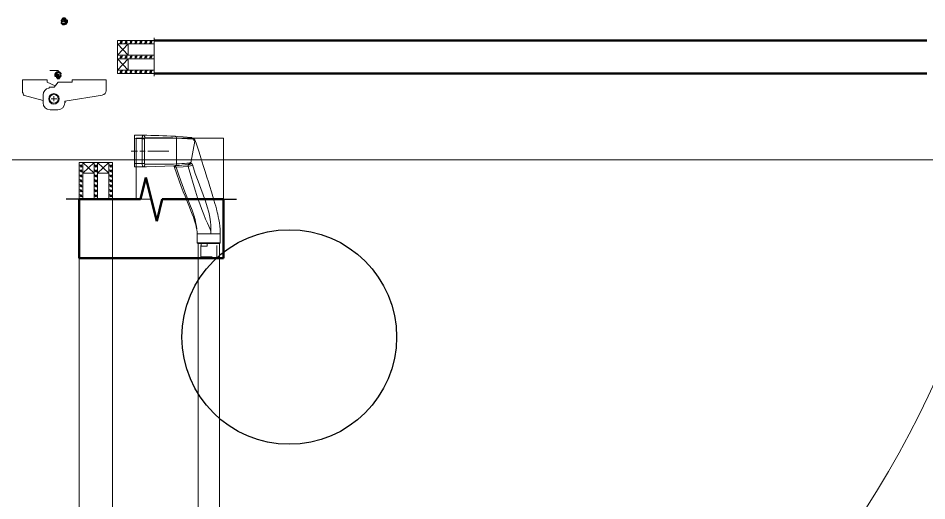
# Model space of a CAD drawing. Header units: millimetres. Extents: x -7155 to 483283, y -227682 to 148426.
# Drawn here: x 34286 to 35326, y 70454 to 71007 of the extents above; entities that cross this region are included whole.
import ezdxf

# ---------------------------------------------------------------- set-up
doc = ezdxf.new("R2010")
doc.units = ezdxf.units.MM
for name, pattern in [('CENTER2', [28.575, 19.05, -3.175, 3.175, -3.175]), ('CENTERLINE', [30, 12, -1.5, 3, -1.5, 12]), ('HIDDEN', [9.525, 6.35, -3.175])]:
    doc.linetypes.add(name, pattern=pattern)
doc.layers.add('001', color=7, linetype='Continuous')
for name, color, linetype, lineweight in [('Al', 59, 'Continuous', 13), ('Cen', 1, 'CENTER2', 13), ('OSN', 7, 'Continuous', 0), ('АР_Двери_внутренние_антипаника', 7, 'Continuous', 0), ('АР_Стены_Стекло', 4, 'Continuous', 13), ('Витражные конструкции', 252, 'Continuous', 15), ('СПДС_СИМВОЛЫ', 213, 'Continuous', 25)]:
    doc.layers.add(name, color=color, linetype=linetype, lineweight=lineweight)
doc.layers.add('РД_Витраж_проем', color=80, linetype='Continuous', lineweight=0, plot=False)
doc.layers.add('СКУД', color=7, linetype='Continuous', lineweight=0, true_color=0xff1a1a)

# ---------------------------------------------------------------- blocks, each defined once
blk = doc.blocks.new('ТПУ-45.02')
at = {"elevation": 0}
blk.add_lwpolyline([(-2, 2.5, -0.916659), (-1.5, 2.4), (-1.5, 1.4, -0.398231), (-1.6, 1.3), (-1.9, 1.3, 0.668179), (-2.1, 0.9), (-1.3, 0.1, 0.198912), (-1.1, 0), (1.2, 0, 0.198912), (1.3, 0.1), (2.1, 0.9, 0.668179), (2, 1.3), (1.6, 1.3, -0.414214), (1.5, 1.4), (1.5, 2.4, -0.904069), (2, 2.5), (3.3, 2.5, 0.414214), (3.5, 2.7), (3.5, 3.1, 0.327426), (3.3, 3.4), (-1, 4.3, 0.167079), (-1.2, 4.3, -0.978527), (-1.6, 4.8, 0.140808), (-1.5, 4.9), (-1, 6.4, -0.301775), (-0.8, 6.6, -0.191208), (1.6, 6.3, -0.2528), (1.7, 6.1, 0.249371), (1.8, 5.9, -0.087675), (2.5, 5.2, 0.34791), (2.8, 5.1), (3.3, 5.4, 0.434986), (3.4, 5.7, 0.631386), (-3.8, 4.5), (-3.8, 2.7, 0.423855), (-3.6, 2.5)], format="xyb", close=True, dxfattribs=at)
blk.add_lwpolyline([(-2, 4.3, 0.440609), (-1.8, 4), (-0.5, 3.8, -0.880439), (-0.6, 3.3), (-3.2, 3.3, -0.266716), (-1.7, 6.2, -0.681981), (-1.5, 6.1)], format="xyb", close=True)
blk.add_lwpolyline([(0.6, 0.7, 0.413945), (0.7, 0.8), (0.7, 2.4, 0.414214), (0.5, 2.7), (-0.4, 2.7, 0.414214), (-0.7, 2.4), (-0.7, 0.8, 0.413945), (-0.5, 0.7), (0.6, 0.7)], format="xyb")
blk = doc.blocks.new('РУ-65.05')
blk.add_blockref('ТПУ-45.02', (-2.6, -2.5))
blk = doc.blocks.new('petlia_dv')
for p, q in [((-59.9, 22), (-59.9, 11)), ((-59.9, 22), (-24.3, 22)), ((-20.9, 22), (-24.3, 22)), ((-20.9, 22), (-20.9, 19)), ((7.9, 22), (32.5, 22)), ((7.9, 22), (7.9, 19)), ((35.9, 22), (32.5, 22)), ((35.9, 22), (35.9, 7)), ((-59.9, 11), (-59.7, 11)), ((-59.7, 11), (-59.7, 9.4)), ((-20.9, 19), (-4.9, 19)), ((-4.9, 19), (-0.2, 13.4)), ((-4.9, 19), (-2.7, 16.3)), ((7.9, 19), (-1.3, 14.8)), ((-0.2, 13.4), (5.5, 13.3)), ((5.5, 13.3), (5.5, 12.4)), ((5.9, 12.3), (5.5, 12.4)), ((-12.5, -2.6), (-55.6, 4.4)), ((12.5, 4.5), (12.5, -4.5)), ((12.5, -2), (33.9, 3.8)), ((35.9, 7), (35.4, 7)), ((35.4, 7), (35.4, 5.7)), ((-12.5, -2.6), (-12.5, -4.5)), ((12.5, -2.4), (12.5, -4.5)), ((4.5, -12.5), (-4.5, -12.5)), ((-4.5, -12.5), (4.5, -12.5))]:
    blk.add_line(p, q)
for radius in [6, 5]:
    blk.add_circle((0, 0), radius)
for centre, radius, start, end in [((4.5, 4.5), 8, 0, 80), ((-54.7, 9.4), 5, 180, 260), ((33.4, 5.7), 2, 285, 0), ((-4.5, -4.5), 8, 180, 270), ((-4.5, -4.5), 8, 180, 270), ((4.5, -4.5), 8, 270, 0), ((4.5, -4.5), 8, 270, 0)]:
    blk.add_arc(centre, radius, start, end)
at = {"layer": '001'}
blk.add_line((-12.5, -2.5), (-12.5, -4.5), dxfattribs=at)
at = {"layer": 'Cen', "ltscale": 0.5}
blk.add_line((3.2, 0), (-3.2, 0), dxfattribs=at)
at = {"layer": 'Cen', "ltscale": 0.3}
blk.add_line((0, 3.2), (0, -2.8), dxfattribs=at)
blk = doc.blocks.new('Стекло 4 мм разрез')
at = {"layer": 'Al'}
for p, q in [((-2, -41.9), (-2, 0)), ((2, -41.9), (2, 0))]:
    blk.add_line(p, q, dxfattribs=at)
at = {"layer": 'Al', "ltscale": 4}
blk.add_line((2, 0), (-2, 0), dxfattribs=at)
at = {"layer": 'Al', "color": 5, "linetype": 'Continuous'}
for p, q in [((-1.4, -5.4), (1.4, -2.5)), ((-1.4, -11), (1.4, -8.2)), ((-1.1, -3.9), (0, -2.8)), ((-1.1, -9.6), (0, -8.5)), ((0, -5.1), (1.1, -3.9)), ((0, -10.8), (1.1, -9.6)), ((-1.4, -16.7), (1.4, -13.9)), ((-1.4, -22.4), (1.4, -19.6)), ((-1.1, -15.3), (0, -14.2)), ((-1.1, -21), (0, -19.8)), ((0, -16.4), (1.1, -15.3)), ((-1.4, -28.1), (1.4, -25.2)), ((-1.4, -33.7), (1.4, -30.9)), ((-1.1, -26.6), (0, -25.5)), ((-1.1, -32.3), (0, -31.2)), ((0, -22.1), (1.1, -21)), ((0, -27.8), (1.1, -26.6)), ((-1.4, -39.4), (1.4, -36.6)), ((-1.1, -38), (0, -36.9)), ((0, -33.5), (1.1, -32.3)), ((0, -39.1), (1.1, -38))]:
    blk.add_line(p, q, dxfattribs=at)
blk = doc.blocks.new('СПД 38 4+4+4')
at = {"layer": 'Al', "ltscale": 4}
for p, q in [((4, 0), (17, -12)), ((4, -12), (17, 0)), ((21, 0), (34, -12)), ((21, -12), (34, 0))]:
    blk.add_line(p, q, dxfattribs=at)
for points in [[(4, 0), (17, 0), (17, -12), (4, -12)], [(21, 0), (34, 0), (34, -12), (21, -12)]]:
    blk.add_lwpolyline(points, close=True, dxfattribs=at)
at = {"layer": 'Cen', "ltscale": 5}
blk.add_line((41, -41.9), (-3, -41.9), dxfattribs=at)
at = {"layer": 'Al', "ltscale": 4}
for p in [(2, 0), (19, 0), (36, 0)]:
    blk.add_blockref('Стекло 4 мм разрез', p, dxfattribs=at)
blk = doc.blocks.new('66NEW00')
at = {"layer": 'АР_Двери_внутренние_антипаника', "color": 40, "linetype": 'Continuous'}
for p, q in [((9.12, 0), (-9.12, 0)), ((-9.12, 0), (-9.07, -4.7)), ((9.07, -4.7), (9.12, 0)), ((9.05, -5.74), (9.07, -4.7)), ((8.45, -22.43), (9.03, -6.86)), ((9.03, -6.86), (9.05, -5.74)), ((-8.32, -23.48), (-8.04, -27.89)), ((8.45, -22.43), (8.8, -22.67)), ((8.8, -22.67), (13.17, -24.1)), ((13.17, -24.1), (17.01, -25.45)), ((17.01, -25.45), (20.37, -26.71)), ((-8.04, -27.89), (-7.71, -32.55)), ((20.37, -26.71), (23.32, -27.86)), ((23.32, -27.86), (25.93, -28.91)), ((25.93, -28.91), (28.24, -29.85)), ((28.24, -29.85), (30.3, -30.7)), ((30.3, -30.7), (32.12, -31.44)), ((-7.67, -32.69), (-7.71, -32.55)), ((-7.62, -32.85), (-7.67, -32.69)), ((-7.29, -33.62), (-7.62, -32.85)), ((-6.38, -34.45), (-7.29, -33.62)), ((-5.55, -34.88), (-6.38, -34.45)), ((-4.59, -35.19), (-5.55, -34.88)), ((0.17, -36.7), (-4.59, -35.19)), ((32.12, -31.44), (34.25, -32.29)), ((34.25, -32.29), (36.07, -33)), ((36.07, -33), (37.96, -33.69)), ((37.96, -33.69), (40.03, -34.38)), ((40.03, -34.38), (42.2, -35.02)), ((42.2, -35.02), (44.43, -35.53)), ((44.35, -35.52), (45.08, -35.64)), ((45.08, -35.64), (46.28, -35.78)), ((47.5, -35.84), (46.28, -35.78)), ((47.5, -35.84), (52.5, -35.84)), ((53, -43.44), (53, -36.34)), ((4.47, -38.07), (0.17, -36.7)), ((8.33, -39.29), (4.47, -38.07)), ((11.81, -40.39), (8.33, -39.29)), ((14.92, -41.37), (11.81, -40.39)), ((17.73, -42.25), (14.92, -41.37)), ((20.24, -43.04), (17.73, -42.25)), ((23.32, -43.99), (20.24, -43.04)), ((25.96, -44.78), (23.32, -43.99)), ((28.19, -45.44), (25.96, -44.78)), ((30.09, -45.99), (28.19, -45.44)), ((31.67, -46.43), (30.09, -45.99)), ((33.06, -46.8), (31.67, -46.43)), ((34.16, -47.09), (33.06, -46.8)), ((53, -48.57), (53, -43.44)), ((35.09, -47.32), (34.16, -47.09)), ((36.23, -47.59), (35.09, -47.32)), ((37.63, -47.91), (36.23, -47.59)), ((39.25, -48.24), (37.63, -47.91)), ((41.09, -48.55), (39.25, -48.24)), ((41.77, -48.65), (41.09, -48.55)), ((42.41, -48.74), (41.77, -48.65)), ((43.02, -48.81), (42.41, -48.74)), ((43.58, -48.87), (43.02, -48.81)), ((44.13, -48.92), (43.58, -48.87)), ((45.11, -48.99), (44.13, -48.92)), ((47.5, -49.07), (45.11, -48.99)), ((52.5, -49.07), (47.5, -49.07))]:
    blk.add_line(p, q, dxfattribs=at)
at = {"layer": 'АР_Двери_внутренние_антипаника', "color": 1, "linetype": 'Continuous'}
for p, q in [((-7.07, -4.37), (-7.13, 0)), ((7.13, 0), (7.07, -4.37)), ((-8.93, -4.58), (-9.07, -4.7)), ((-8.96, -5.16), (-9.07, -4.7)), ((-8.82, -5.38), (-8.96, -5.16)), ((-8.53, -4.48), (-8.93, -4.58)), ((-8.21, -4.44), (-8.53, -4.48)), ((-7.85, -4.4), (-8.21, -4.44)), ((-7.47, -4.38), (-7.85, -4.4)), ((-7.07, -4.37), (-7.47, -4.38)), ((7.07, -4.37), (-7.07, -4.37)), ((-7.07, -4.37), (-7.07, -5.63)), ((7.07, -4.37), (7.07, -5.63)), ((7.47, -4.38), (7.07, -4.37)), ((7.85, -4.4), (7.47, -4.38)), ((8.21, -4.44), (7.85, -4.4)), ((8.52, -4.48), (8.21, -4.44)), ((8.93, -4.58), (8.52, -4.48)), ((8.96, -5.16), (8.82, -5.38)), ((9.07, -4.7), (8.93, -4.58)), ((9.07, -4.7), (8.96, -5.16)), ((-8.63, -5.58), (-8.82, -5.38)), ((-8.4, -5.74), (-8.63, -5.58)), ((-8.14, -5.85), (-8.4, -5.74)), ((-7.61, -5.93), (-8.14, -5.85)), ((-7.61, -5.93), (-7.57, -5.81)), ((-7.59, -7.73), (-7.61, -5.93)), ((-7.59, -9.82), (-7.59, -7.73)), ((-7.59, -11.7), (-7.59, -9.82)), ((-7.57, -5.81), (-7.45, -5.72)), ((-7.45, -5.72), (-7.28, -5.65)), ((-7.28, -5.65), (-7.18, -5.63)), ((-7.18, -5.63), (-7.07, -5.63)), ((-7.07, -5.63), (7.07, -5.63)), ((7.07, -5.63), (7.18, -5.63)), ((7.18, -5.63), (7.28, -5.65)), ((7.28, -5.65), (7.37, -5.68)), ((7.37, -5.68), (7.45, -5.72)), ((7.45, -5.72), (7.57, -5.81)), ((7.57, -5.81), (7.61, -5.93)), ((7.61, -5.93), (7.59, -7.77)), ((7.59, -7.77), (7.59, -9.9)), ((7.59, -9.9), (7.59, -11.82)), ((8.14, -5.85), (7.61, -5.93)), ((8.4, -5.74), (8.14, -5.85)), ((8.63, -5.58), (8.4, -5.74)), ((8.82, -5.38), (8.63, -5.58)), ((-7.6, -14.05), (-7.59, -11.7)), ((-7.6, -16.01), (-7.6, -14.05)), ((7.59, -11.82), (7.6, -14.19)), ((7.6, -14.19), (7.6, -16.17)), ((-7.59, -18.08), (-7.6, -16.01)), ((-7.56, -19.95), (-7.59, -18.08)), ((-7.51, -21.94), (-7.56, -19.95)), ((7.58, -19.25), (7.54, -20.81)), ((7.59, -17.8), (7.58, -19.25)), ((7.6, -16.17), (7.59, -17.8)), ((-8.42, -23.15), (-8.33, -23.47)), ((-8.33, -23.47), (-8.11, -23.74)), ((-8.26, -24.41), (-8.27, -24.25)), ((-8.11, -23.74), (-7.79, -23.91)), ((-7.79, -23.91), (-7.42, -23.97)), ((-7.42, -23.97), (-7.51, -21.94)), ((7.42, -23.97), (-7.42, -23.97)), ((7.34, -23.97), (-7.34, -23.97)), ((-6.72, -33.34), (-7.34, -23.97)), ((7.24, -25.65), (7.15, -27.08)), ((7.34, -23.97), (7.24, -25.65)), ((7.51, -23.96), (7.34, -23.97)), ((7.49, -22.37), (7.42, -23.97)), ((7.42, -23.97), (7.79, -23.91)), ((7.54, -20.81), (7.49, -22.37)), ((7.53, -23.96), (7.51, -23.96)), ((7.79, -23.91), (8.11, -23.74)), ((8.11, -23.74), (8.33, -23.47)), ((8.22, -25.21), (8.2, -25.48)), ((8.2, -25.48), (8.2, -25.46)), ((8.22, -25.12), (8.22, -25.21)), ((8.31, -25.12), (8.22, -25.12)), ((8.39, -23.57), (8.31, -23.57)), ((8.32, -24.84), (8.31, -25.11)), ((8.31, -25.11), (8.31, -25.09)), ((8.35, -24.33), (8.32, -24.84)), ((8.33, -23.47), (8.42, -23.15)), ((8.39, -23.57), (8.35, -24.33)), ((8.45, -22.57), (8.39, -23.57)), ((8.42, -23.15), (8.45, -22.44)), ((8.44, -22.63), (8.52, -22.93)), ((8.52, -22.93), (8.57, -23.01)), ((8.57, -23.01), (8.63, -23.08)), ((8.63, -23.08), (8.7, -23.19)), ((8.7, -23.19), (8.86, -23.44)), ((8.8, -22.67), (8.97, -22.77)), ((8.86, -23.44), (9.16, -23.75)), ((8.97, -22.77), (9.11, -22.95)), ((9.04, -27.77), (9.26, -24.03)), ((9.11, -22.95), (9.21, -23.2)), ((9.16, -23.75), (9.27, -23.81)), ((9.21, -23.2), (9.27, -23.81)), ((9.26, -24.03), (9.27, -23.81)), ((9.27, -23.81), (14.41, -25.5)), ((14.41, -25.5), (19.08, -27.18)), ((6.96, -29.95), (6.86, -31.38)), ((7.06, -28.51), (6.96, -29.95)), ((7.15, -27.08), (7.06, -28.51)), ((7.22, -31.33), (7.54, -31.16)), ((7.54, -31.16), (7.77, -30.89)), ((7.65, -31.61), (7.96, -31.12)), ((7.77, -30.89), (7.86, -30.59)), ((7.86, -30.63), (7.86, -30.59)), ((7.91, -30.62), (7.86, -30.63)), ((7.99, -30.59), (7.91, -30.62)), ((7.96, -31.12), (8.08, -30.63)), ((8.03, -30.6), (7.99, -30.59)), ((8.08, -30.63), (8.03, -30.6)), ((8.15, -30.68), (8.08, -30.63)), ((8.4, -30.66), (8.15, -30.68)), ((8.61, -30.61), (8.4, -30.66)), ((8.72, -30.6), (8.61, -30.61)), ((8.84, -30.62), (8.72, -30.6)), ((8.75, -31.31), (8.84, -30.62)), ((8.84, -30.59), (9.04, -27.77)), ((8.84, -30.62), (8.84, -30.59)), ((14, -32.19), (8.84, -30.62)), ((19.08, -27.18), (23.31, -28.79)), ((23.31, -28.79), (27.16, -30.31)), ((27.16, -30.31), (30.65, -31.69)), ((-7.4, -33.12), (-7.62, -32.85)), ((-7.07, -33.29), (-7.4, -33.12)), ((-6.72, -33.34), (-7.07, -33.29)), ((-6.6, -33.66), (-6.72, -33.34)), ((-6.3, -33.99), (-6.6, -33.66)), ((-6.34, -34.48), (-6.37, -34.45)), ((-5.96, -34.6), (-6.34, -34.48)), ((-5.56, -34.54), (-6.3, -33.99)), ((-5.56, -34.54), (-5.96, -34.6)), ((6.71, -32.19), (-5.56, -34.54)), ((6.68, -31.76), (6.63, -32)), ((6.63, -32), (6.65, -32.1)), ((6.65, -32.1), (6.71, -32.19)), ((6.79, -31.57), (6.68, -31.76)), ((6.71, -32.19), (7.2, -31.98)), ((6.71, -32.19), (7.09, -32.67)), ((6.8, -31.56), (6.79, -31.56)), ((6.79, -31.56), (6.79, -31.56)), ((6.79, -31.56), (6.79, -31.56)), ((6.79, -31.56), (6.79, -31.56)), ((6.79, -31.56), (6.79, -31.57)), ((6.79, -31.57), (6.79, -31.57)), ((6.79, -31.57), (6.79, -31.57)), ((6.79, -31.57), (6.79, -31.57)), ((6.79, -31.57), (6.79, -31.57)), ((6.79, -31.57), (6.79, -31.57)), ((6.81, -31.54), (6.8, -31.55)), ((6.8, -31.55), (6.8, -31.56)), ((6.8, -31.56), (6.8, -31.56)), ((6.82, -31.51), (6.81, -31.54)), ((6.84, -31.46), (6.82, -31.51)), ((6.86, -31.38), (6.84, -31.46)), ((6.86, -31.38), (7.22, -31.33)), ((7.09, -32.67), (7.37, -32.91)), ((7.2, -31.98), (7.65, -31.61)), ((7.37, -32.91), (7.78, -33.11)), ((7.78, -33.11), (8.16, -32.69)), ((7.78, -33.11), (12.83, -34.77)), ((8.16, -32.69), (8.51, -32.05)), ((8.51, -32.05), (8.75, -31.31)), ((12.83, -34.77), (17.34, -36.39)), ((18.69, -33.58), (14, -32.19)), ((17.34, -36.39), (21.42, -37.92)), ((22.94, -34.85), (18.69, -33.58)), ((26.81, -36.1), (22.94, -34.85)), ((30.32, -37.34), (26.81, -36.1)), ((30.65, -31.69), (33.82, -32.89)), ((33.82, -32.89), (36.69, -33.89)), ((36.69, -33.89), (39.27, -34.63)), ((39.27, -34.63), (41.55, -35.13)), ((41.55, -35.13), (43.09, -35.37)), ((43.09, -35.37), (44.53, -35.57)), ((47.5, -35.86), (47.5, -35.92)), ((47.5, -35.92), (47.5, -43.74)), ((52.5, -35.86), (52.5, -43.74)), ((21.42, -37.92), (25.17, -39.31)), ((25.17, -39.31), (28.66, -40.54)), ((28.66, -40.54), (31.9, -41.61)), ((33.51, -38.52), (30.32, -37.34)), ((31.9, -41.61), (34.94, -42.49)), ((36.4, -39.63), (33.51, -38.52)), ((39.01, -40.69), (36.4, -39.63)), ((41.35, -41.72), (39.01, -40.69)), ((34.94, -42.49), (37.82, -43.15)), ((37.82, -43.15), (40.57, -43.55)), ((40.57, -43.55), (42.5, -43.69)), ((42.95, -42.47), (41.35, -41.72)), ((42.5, -43.69), (44.29, -43.73)), ((44.46, -43.13), (42.95, -42.47)), ((44.29, -43.73), (45.94, -43.74)), ((45.97, -43.58), (44.46, -43.13)), ((45.94, -43.74), (47.5, -43.74)), ((47.5, -43.74), (45.97, -43.58)), ((47.5, -43.74), (47.5, -49.07)), ((52.5, -43.74), (52.5, -49.07)), ((52.5, -49.07), (47.5, -49.07))]:
    blk.add_line(p, q, dxfattribs=at)
at = {"layer": 'АР_Двери_внутренние_антипаника', "color": 1, "linetype": 'CENTERLINE'}
blk.add_line((0, -19.59), (0, 1.98), dxfattribs=at)
at = {"layer": 'АР_Двери_внутренние_антипаника', "color": 1, "linetype": 'HIDDEN'}
for p, q in [((60.5, -37.99), (53, -37.99)), ((54.5, -38.11), (53, -38.11)), ((54.5, -41.61), (54.5, -38.11)), ((60.5, -37.99), (60.5, -47)), ((54.5, -41.61), (53, -41.61)), ((60.5, -47), (53, -47))]:
    blk.add_line(p, q, dxfattribs=at)
at = {"layer": 'АР_Двери_внутренние_антипаника', "color": 40, "linetype": 'Continuous'}
for centre, radius, start, end in [((490.86, 3.7), 500, 180.9623, 183.0781), ((52.5, -36.34), 0.5, 0, 90), ((52.5, -48.57), 0.5, 270, 0)]:
    blk.add_arc(centre, radius, start, end, dxfattribs=at)
at = {"layer": 'АР_Двери_внутренние_антипаника', "color": 1, "linetype": 'Continuous'}
blk.add_arc((-490.85, 5.35), 500, 355.8784, 356.6918, dxfattribs=at)
blk.add_point((0, 0), dxfattribs=at)

msp = doc.modelspace()

# ---------------------------------------------------------------- linework, layer by layer
at = {"color": 18, "lineweight": 50, "true_color": 0x000000}
for p, q in [((34431.8, 70824.8), (34425.6, 70799.8)), ((34444.3, 70774.8), (34431.8, 70824.8)), ((34425.6, 70799.8), (34355.6, 70799.8)), ((34355.6, 70799.8), (34355.6, 70732.2)), ((34450.6, 70799.8), (34444.3, 70774.8)), ((34520.6, 70799.8), (34450.6, 70799.8)), ((34520.6, 70732.2), (34520.6, 70799.8)), ((34355.6, 70732.2), (34520.6, 70732.2))]:
    msp.add_line(p, q, dxfattribs=at)
at = {"layer": 'OSN', "color": 18, "true_color": 0x000000}
msp.add_line((34322, 70947.3), (34331.8, 70947.3), dxfattribs=at)
at = {"layer": 'АР_Двери_внутренние_антипаника', "color": 18, "linetype": 'Continuous', "true_color": 0x000000}
for p, q in [((34491.6, 70749), (34491.6, 70048.6)), ((34516, 70749), (34516, 70048.6))]:
    msp.add_line(p, q, dxfattribs=at)
at = {"layer": 'АР_Стены_Стекло', "color": 18, "lineweight": 50, "true_color": 0x000000}
for p, q in [((34441.4, 70981.7), (35325.9, 70981.7)), ((34441.4, 70943.7), (35325.9, 70943.7))]:
    msp.add_line(p, q, dxfattribs=at)
at = {"layer": 'Витражные конструкции', "color": 18, "ltscale": 75, "true_color": 0x000000}
for p, q in [((34520.6, 70869.8), (34420.6, 70869.8)), ((34420.6, 70869.8), (34420.6, 70799.8)), ((34520.6, 70799.8), (34520.6, 70869.8)), ((34420.6, 70799.8), (34438.1, 70799.8)), ((34450.6, 70799.8), (34520.6, 70799.8))]:
    msp.add_line(p, q, dxfattribs=at)
at = {"layer": 'Витражные конструкции', "color": 18, "linetype": 'Continuous', "lineweight": 9, "true_color": 0x000000}
for p, q in [((34355.6, 70841.8), (34355.6, 69908.8)), ((34393.6, 70841.8), (34355.6, 70841.8)), ((34393.6, 69908.8), (34393.6, 70841.8))]:
    msp.add_line(p, q, dxfattribs=at)
at = {"layer": 'Витражные конструкции', "color": 18, "linetype": 'Continuous', "lineweight": 9, "true_color": 0x000000, "extrusion": (0, 0, -1)}
msp.add_arc((-34261.4, 71082.2), 1180.9, 187.3599, 263.5686, dxfattribs=at)
at = {"layer": 'РД_Витраж_проем', "color": 18, "linetype": 'Continuous', "lineweight": 0, "true_color": 0x000000}
msp.add_line((44500, 70845), (28700, 70845), dxfattribs=at)
at = {"layer": 'СКУД', "color": 18, "lineweight": 30, "true_color": 0x000000}
msp.add_circle((34596, 70642), 122.9, dxfattribs=at)
at = {"layer": 'СПДС_СИМВОЛЫ', "color": 18, "linetype": 'Continuous', "ltscale": 5, "true_color": 0x000000}
for p, q in [((34431.8, 70824.8), (34425.6, 70799.8)), ((34444.3, 70774.8), (34431.8, 70824.8)), ((34355.6, 70799.8), (34340.6, 70799.8)), ((34425.6, 70799.8), (34355.6, 70799.8)), ((34450.6, 70799.8), (34444.3, 70774.8)), ((34520.6, 70799.8), (34450.6, 70799.8)), ((34520.6, 70799.8), (34535.6, 70799.8))]:
    msp.add_line(p, q, dxfattribs=at)

# ---------------------------------------------------------------- block references
at = {"color": 18, "true_color": 0x000000, "rotation": 180}
msp.add_blockref('РУ-65.05', (34335.6, 71004.7), dxfattribs=at)
at = {"color": 18, "true_color": 0x000000}
msp.add_blockref('РУ-65.05', (34334.1, 70940.7), dxfattribs=at)
at = {"layer": 'Al', "color": 18, "ltscale": 4, "true_color": 0x000000, "xscale": -1}
for p, rotation in [((34399.5, 70981.7), 90), ((34393.6, 70841.8), 359.9999999999999)]:
    msp.add_blockref('СПД 38 4+4+4', p, dxfattribs=dict(at, rotation=rotation))
at = {"layer": 'OSN', "color": 18, "true_color": 0x000000, "xscale": -1}
msp.add_blockref('petlia_dv', (34326.6, 70914.7), dxfattribs=at)
at = {"layer": 'АР_Двери_внутренние_антипаника', "color": 18, "true_color": 0x000000, "xscale": -2, "yscale": 2, "zscale": 2, "rotation": 90}
msp.add_blockref('66NEW00', (34418.9, 70855), dxfattribs=at)

doc.saveas('drawing.dxf')
